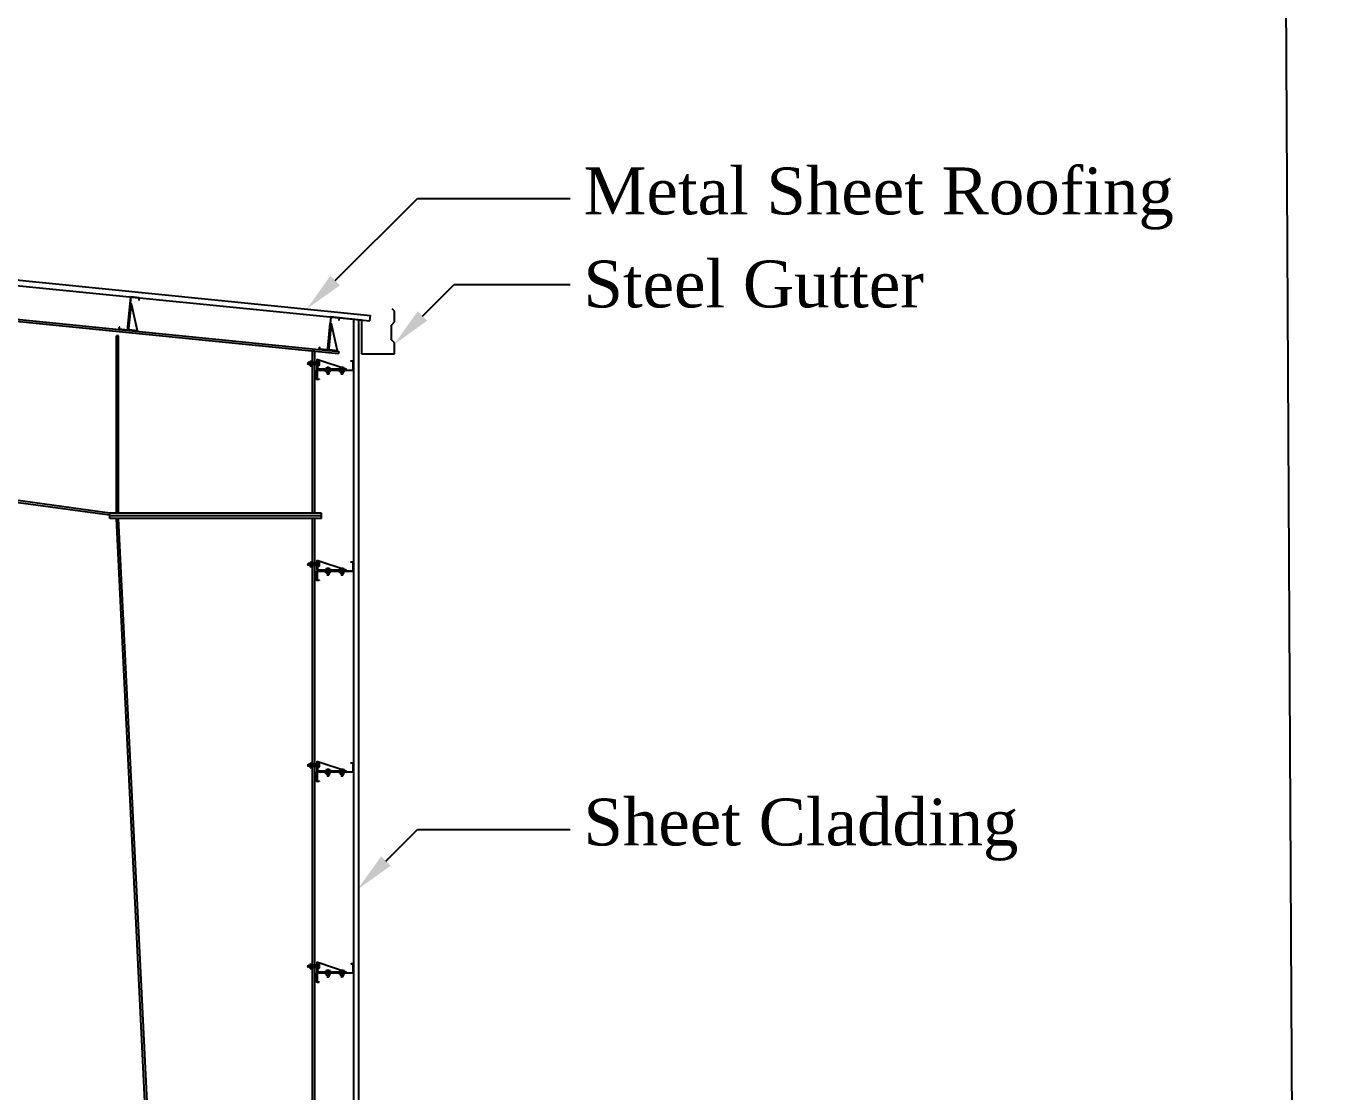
# Model space of a CAD drawing. Header units: metres. Extents: x 1422408 to 2565053, y 3723 to 80428.
# Drawn here: x 2267880.4 to 2267890.19, y 4116.26 to 4124.22 of the extents above; entities that cross this region are included whole.
import ezdxf

# ---------------------------------------------------------------- set-up
doc = ezdxf.new("R2010")
doc.units = ezdxf.units.M
doc.header["$LTSCALE"] = 3.5
doc.header["$MEASUREMENT"] = 0
doc.layers.get('0').update_dxf_attribs({"linetype": 'CONTINUOUS'})
doc.styles.add('style1jaya', font='times.ttf')

msp = doc.modelspace()

# ---------------------------------------------------------------- linework, layer by layer
at = {"ltscale": 0.5}
for p, q in [((2267864.80454, 4123.8739), (2267882.96827, 4122.05753)), ((2267864.80454, 4123.8337), (2267882.96429, 4122.01773)), ((2267882.84262, 4122.02989), (2267882.84262, 4109.43701)), ((2267882.96429, 4122.01773), (2267882.96827, 4122.05753)), ((2267882.88262, 4109.43701), (2267882.88262, 4122.02589))]:
    msp.add_line(p, q, dxfattribs=at)
for p, q in [((2267863.09254, 4123.75323), (2267882.73262, 4121.78922)), ((2267863.09254, 4123.73715), (2267882.73103, 4121.7733)), ((2267881.02406, 4120.58167), (2267863.09254, 4123.019)), ((2267881.02406, 4120.56546), (2267863.09254, 4123.00281)), ((2267881.18302, 4122.1452), (2267881.22725, 4121.94588)), ((2267882.73404, 4122.04075), (2267882.90315, 4122.02384)), ((2267883.14892, 4122.09019), (2267883.13182, 4122.10728)), ((2267883.14892, 4122.00851), (2267883.14892, 4122.09019)), ((2267882.67558, 4121.99602), (2267882.71982, 4121.7967)), ((2267882.90315, 4122.02384), (2267882.90291, 4121.77107)), ((2267883.12535, 4121.98494), (2267883.14892, 4122.00851)), ((2267883.12535, 4121.87515), (2267883.12535, 4121.98494)), ((2267881.07406, 4120.58167), (2267881.07406, 4121.90511)), ((2267881.09006, 4121.90511), (2267881.07406, 4121.90511)), ((2267881.09006, 4120.58167), (2267881.09006, 4121.90511)), ((2267883.14891, 4121.85156), (2267883.12535, 4121.87515)), ((2267883.14891, 4121.77106), (2267883.14891, 4121.85156)), ((2267882.53662, 4120.58167), (2267882.53662, 4121.79274)), ((2267882.55262, 4121.79114), (2267882.53662, 4121.79114)), ((2267882.55262, 4120.58167), (2267882.55262, 4121.79114)), ((2267882.73262, 4121.78922), (2267882.73103, 4121.7733)), ((2267882.90291, 4121.77107), (2267883.14891, 4121.77106)), ((2267882.59438, 4121.69848), (2267882.49746, 4121.69836)), ((2267882.78751, 4121.65563), (2267882.57548, 4121.72575)), ((2267882.65131, 4121.67505), (2267882.65156, 4121.61348)), ((2267882.73975, 4121.66501), (2267882.73979, 4121.65544)), ((2267882.73987, 4121.63689), (2267882.73983, 4121.64646)), ((2267882.74385, 4121.6664), (2267882.76846, 4121.6665)), ((2267882.74398, 4121.63554), (2267882.76859, 4121.63564)), ((2267882.74796, 4121.66504), (2267882.74808, 4121.63476)), ((2267882.74808, 4121.63476), (2267882.75023, 4121.63556)), ((2267882.74809, 4121.63184), (2267882.75811, 4121.6356)), ((2267882.74945, 4121.63381), (2267882.75417, 4121.63558)), ((2267882.74947, 4121.6309), (2267882.76205, 4121.63561)), ((2267882.75612, 4121.67548), (2267882.75637, 4121.61391)), ((2267882.76386, 4121.63562), (2267882.76312, 4121.63455)), ((2267882.76436, 4121.66511), (2267882.76448, 4121.63699)), ((2267882.77257, 4121.66515), (2267882.77261, 4121.65558)), ((2267882.77268, 4121.63702), (2267882.77264, 4121.6466)), ((2267882.74808, 4121.63476), (2267882.74945, 4121.63381)), ((2267882.74945, 4121.63381), (2267882.74809, 4121.63184)), ((2267882.74809, 4121.63184), (2267882.74947, 4121.6309)), ((2267882.74811, 4121.62893), (2267882.76312, 4121.63455)), ((2267882.74947, 4121.6309), (2267882.74811, 4121.62893)), ((2267882.74811, 4121.62893), (2267882.74948, 4121.62798)), ((2267882.74812, 4121.62601), (2267882.76314, 4121.63164)), ((2267882.74948, 4121.62798), (2267882.74812, 4121.62601)), ((2267882.74812, 4121.62601), (2267882.74949, 4121.62507)), ((2267882.74813, 4121.6231), (2267882.76315, 4121.62872)), ((2267882.74949, 4121.62507), (2267882.74813, 4121.6231)), ((2267882.74813, 4121.6231), (2267882.7495, 4121.62215)), ((2267882.74948, 4121.62798), (2267882.76449, 4121.63361)), ((2267882.74949, 4121.62507), (2267882.76451, 4121.63069)), ((2267882.7495, 4121.62215), (2267882.76452, 4121.62778)), ((2267882.7495, 4121.62215), (2267882.76317, 4121.62289)), ((2267882.7495, 4121.62215), (2267882.75634, 4121.62076)), ((2267882.75406, 4121.6224), (2267882.76316, 4121.62581)), ((2267882.76317, 4121.62289), (2267882.75634, 4121.62076)), ((2267882.75862, 4121.62264), (2267882.76453, 4121.62486)), ((2267882.76312, 4121.63455), (2267882.76449, 4121.63361)), ((2267882.76449, 4121.63361), (2267882.76314, 4121.63164)), ((2267882.76314, 4121.63164), (2267882.76451, 4121.63069)), ((2267882.76451, 4121.63069), (2267882.76315, 4121.62872)), ((2267882.76315, 4121.62872), (2267882.76452, 4121.62778)), ((2267882.76452, 4121.62778), (2267882.76316, 4121.62581)), ((2267882.76316, 4121.62581), (2267882.76453, 4121.62486)), ((2267882.76453, 4121.62486), (2267882.76317, 4121.62289)), ((2267882.60262, 4120.58167), (2267881.02406, 4120.58167)), ((2267881.02406, 4120.54167), (2267881.02406, 4120.58167)), ((2267882.60262, 4120.56167), (2267881.02406, 4120.56167)), ((2267882.60262, 4120.54167), (2267882.60262, 4120.58167)), ((2267882.60262, 4120.54167), (2267881.02406, 4120.54167)), ((2267882.12055, 4099.08167), (2267881.07312, 4120.54167)), ((2267882.13662, 4099.08167), (2267881.08924, 4120.54167)), ((2267882.53662, 4099.06167), (2267882.53662, 4120.54167)), ((2267882.55262, 4099.06167), (2267882.55262, 4120.54167)), ((2267882.59438, 4120.19848), (2267882.49746, 4120.19836)), ((2267882.78751, 4120.15563), (2267882.57548, 4120.22575)), ((2267882.65131, 4120.17505), (2267882.65156, 4120.11348)), ((2267882.75612, 4120.17548), (2267882.75637, 4120.11391)), ((2267882.73975, 4120.16501), (2267882.73979, 4120.15544)), ((2267882.73987, 4120.13689), (2267882.73983, 4120.14646)), ((2267882.74385, 4120.1664), (2267882.76846, 4120.1665)), ((2267882.74398, 4120.13554), (2267882.76859, 4120.13564)), ((2267882.74796, 4120.16504), (2267882.74808, 4120.13476)), ((2267882.74808, 4120.13476), (2267882.75023, 4120.13556)), ((2267882.74808, 4120.13476), (2267882.74945, 4120.13381)), ((2267882.74809, 4120.13184), (2267882.75811, 4120.1356)), ((2267882.74945, 4120.13381), (2267882.74809, 4120.13184)), ((2267882.74809, 4120.13184), (2267882.74947, 4120.1309)), ((2267882.74811, 4120.12893), (2267882.76312, 4120.13455)), ((2267882.74947, 4120.1309), (2267882.74811, 4120.12893)), ((2267882.74811, 4120.12893), (2267882.74948, 4120.12798)), ((2267882.74812, 4120.12601), (2267882.76314, 4120.13164)), ((2267882.74948, 4120.12798), (2267882.74812, 4120.12601)), ((2267882.74812, 4120.12601), (2267882.74949, 4120.12507)), ((2267882.74813, 4120.1231), (2267882.76315, 4120.12872)), ((2267882.74949, 4120.12507), (2267882.74813, 4120.1231)), ((2267882.74813, 4120.1231), (2267882.7495, 4120.12215)), ((2267882.74945, 4120.13381), (2267882.75417, 4120.13558)), ((2267882.74947, 4120.1309), (2267882.76205, 4120.13561)), ((2267882.74948, 4120.12798), (2267882.76449, 4120.13361)), ((2267882.74949, 4120.12507), (2267882.76451, 4120.13069)), ((2267882.7495, 4120.12215), (2267882.76452, 4120.12778)), ((2267882.7495, 4120.12215), (2267882.76317, 4120.12289)), ((2267882.7495, 4120.12215), (2267882.75634, 4120.12076)), ((2267882.75406, 4120.1224), (2267882.76316, 4120.12581)), ((2267882.76317, 4120.12289), (2267882.75634, 4120.12076)), ((2267882.75862, 4120.12264), (2267882.76453, 4120.12486)), ((2267882.76386, 4120.13562), (2267882.76312, 4120.13455)), ((2267882.76312, 4120.13455), (2267882.76449, 4120.13361)), ((2267882.76449, 4120.13361), (2267882.76314, 4120.13164)), ((2267882.76314, 4120.13164), (2267882.76451, 4120.13069)), ((2267882.76451, 4120.13069), (2267882.76315, 4120.12872)), ((2267882.76315, 4120.12872), (2267882.76452, 4120.12778)), ((2267882.76452, 4120.12778), (2267882.76316, 4120.12581)), ((2267882.76316, 4120.12581), (2267882.76453, 4120.12486)), ((2267882.76453, 4120.12486), (2267882.76317, 4120.12289)), ((2267882.76436, 4120.16511), (2267882.76448, 4120.13699)), ((2267882.77257, 4120.16515), (2267882.77261, 4120.15558)), ((2267882.77268, 4120.13702), (2267882.77264, 4120.1466)), ((2267882.78751, 4118.65563), (2267882.57548, 4118.72575)), ((2267882.59438, 4118.69848), (2267882.49746, 4118.69836)), ((2267882.65131, 4118.67505), (2267882.65156, 4118.61348)), ((2267882.73975, 4118.66501), (2267882.73979, 4118.65544)), ((2267882.73987, 4118.63689), (2267882.73983, 4118.64646)), ((2267882.74385, 4118.6664), (2267882.76846, 4118.6665)), ((2267882.74398, 4118.63554), (2267882.76859, 4118.63564)), ((2267882.74796, 4118.66504), (2267882.74808, 4118.63476)), ((2267882.74808, 4118.63476), (2267882.75023, 4118.63556)), ((2267882.74808, 4118.63476), (2267882.74945, 4118.63381)), ((2267882.74809, 4118.63184), (2267882.75811, 4118.6356)), ((2267882.74945, 4118.63381), (2267882.74809, 4118.63184)), ((2267882.74809, 4118.63184), (2267882.74947, 4118.6309)), ((2267882.74811, 4118.62893), (2267882.76312, 4118.63455)), ((2267882.74947, 4118.6309), (2267882.74811, 4118.62893)), ((2267882.74811, 4118.62893), (2267882.74948, 4118.62798)), ((2267882.74812, 4118.62601), (2267882.76314, 4118.63164)), ((2267882.74948, 4118.62798), (2267882.74812, 4118.62601)), ((2267882.74812, 4118.62601), (2267882.74949, 4118.62507)), ((2267882.74813, 4118.6231), (2267882.76315, 4118.62872)), ((2267882.74949, 4118.62507), (2267882.74813, 4118.6231)), ((2267882.74813, 4118.6231), (2267882.7495, 4118.62215)), ((2267882.74945, 4118.63381), (2267882.75417, 4118.63558)), ((2267882.74947, 4118.6309), (2267882.76205, 4118.63561)), ((2267882.74948, 4118.62798), (2267882.76449, 4118.63361)), ((2267882.74949, 4118.62507), (2267882.76451, 4118.63069)), ((2267882.7495, 4118.62215), (2267882.76452, 4118.62778)), ((2267882.7495, 4118.62215), (2267882.76317, 4118.62289)), ((2267882.7495, 4118.62215), (2267882.75634, 4118.62076)), ((2267882.75406, 4118.6224), (2267882.76316, 4118.62581)), ((2267882.75612, 4118.67548), (2267882.75637, 4118.61391)), ((2267882.76317, 4118.62289), (2267882.75634, 4118.62076)), ((2267882.75862, 4118.62264), (2267882.76453, 4118.62486)), ((2267882.76386, 4118.63562), (2267882.76312, 4118.63455)), ((2267882.76312, 4118.63455), (2267882.76449, 4118.63361)), ((2267882.76449, 4118.63361), (2267882.76314, 4118.63164)), ((2267882.76314, 4118.63164), (2267882.76451, 4118.63069)), ((2267882.76451, 4118.63069), (2267882.76315, 4118.62872)), ((2267882.76315, 4118.62872), (2267882.76452, 4118.62778)), ((2267882.76452, 4118.62778), (2267882.76316, 4118.62581)), ((2267882.76316, 4118.62581), (2267882.76453, 4118.62486)), ((2267882.76453, 4118.62486), (2267882.76317, 4118.62289)), ((2267882.76436, 4118.66511), (2267882.76448, 4118.63699)), ((2267882.77257, 4118.66515), (2267882.77261, 4118.65558)), ((2267882.77268, 4118.63702), (2267882.77264, 4118.6466)), ((2267882.59438, 4117.19848), (2267882.49746, 4117.19836)), ((2267882.78751, 4117.15563), (2267882.57548, 4117.22575)), ((2267882.65131, 4117.17505), (2267882.65156, 4117.11348)), ((2267882.73975, 4117.16501), (2267882.73979, 4117.15544)), ((2267882.73987, 4117.13689), (2267882.73983, 4117.14646)), ((2267882.74385, 4117.1664), (2267882.76846, 4117.1665)), ((2267882.74398, 4117.13554), (2267882.76859, 4117.13564)), ((2267882.74796, 4117.16504), (2267882.74808, 4117.13476)), ((2267882.74808, 4117.13476), (2267882.75023, 4117.13556)), ((2267882.74808, 4117.13476), (2267882.74945, 4117.13381)), ((2267882.74809, 4117.13184), (2267882.75811, 4117.1356)), ((2267882.74945, 4117.13381), (2267882.74809, 4117.13184)), ((2267882.74811, 4117.12893), (2267882.76312, 4117.13455)), ((2267882.74945, 4117.13381), (2267882.75417, 4117.13558)), ((2267882.74947, 4117.1309), (2267882.76205, 4117.13561)), ((2267882.74948, 4117.12798), (2267882.76449, 4117.13361)), ((2267882.75612, 4117.17548), (2267882.75637, 4117.11391)), ((2267882.76386, 4117.13562), (2267882.76312, 4117.13455)), ((2267882.76312, 4117.13455), (2267882.76449, 4117.13361)), ((2267882.76449, 4117.13361), (2267882.76314, 4117.13164)), ((2267882.76436, 4117.16511), (2267882.76448, 4117.13699)), ((2267882.77257, 4117.16515), (2267882.77261, 4117.15558)), ((2267882.77268, 4117.13702), (2267882.77264, 4117.1466)), ((2267882.74809, 4117.13184), (2267882.74947, 4117.1309)), ((2267882.74947, 4117.1309), (2267882.74811, 4117.12893)), ((2267882.74811, 4117.12893), (2267882.74948, 4117.12798)), ((2267882.74812, 4117.12601), (2267882.76314, 4117.13164)), ((2267882.74948, 4117.12798), (2267882.74812, 4117.12601)), ((2267882.74812, 4117.12601), (2267882.74949, 4117.12507)), ((2267882.74813, 4117.1231), (2267882.76315, 4117.12872)), ((2267882.74949, 4117.12507), (2267882.74813, 4117.1231)), ((2267882.74813, 4117.1231), (2267882.7495, 4117.12215)), ((2267882.74949, 4117.12507), (2267882.76451, 4117.13069)), ((2267882.7495, 4117.12215), (2267882.76452, 4117.12778)), ((2267882.7495, 4117.12215), (2267882.76317, 4117.12289)), ((2267882.7495, 4117.12215), (2267882.75634, 4117.12076)), ((2267882.75406, 4117.1224), (2267882.76316, 4117.12581)), ((2267882.76317, 4117.12289), (2267882.75634, 4117.12076)), ((2267882.75862, 4117.12264), (2267882.76453, 4117.12486)), ((2267882.76314, 4117.13164), (2267882.76451, 4117.13069)), ((2267882.76451, 4117.13069), (2267882.76315, 4117.12872)), ((2267882.76315, 4117.12872), (2267882.76452, 4117.12778)), ((2267882.76452, 4117.12778), (2267882.76316, 4117.12581)), ((2267882.76316, 4117.12581), (2267882.76453, 4117.12486)), ((2267882.76453, 4117.12486), (2267882.76317, 4117.12289))]:
    msp.add_line(p, q)
at = {"linetype": 'ByBlock', "lineweight": -2}
for p, q in [((2267883.31989, 4122.93118), (2267884.45823, 4122.93118)), ((2267883.5925, 4122.28838), (2267884.45823, 4122.28838)), ((2267883.31989, 4118.21994), (2267884.45823, 4118.21994))]:
    msp.add_line(p, q, dxfattribs=at)
at = {"linetype": 'Continuous'}
for p, q in [((2267882.50389, 4121.70543), (2267882.50251, 4121.69859)), ((2267882.50464, 4121.69176), (2267882.50251, 4121.69859)), ((2267882.50484, 4121.7068), (2267882.50389, 4121.70543)), ((2267882.50389, 4121.70543), (2267882.50952, 4121.69041)), ((2267882.50389, 4121.70543), (2267882.50464, 4121.69176)), ((2267882.50414, 4121.70087), (2267882.50755, 4121.69177)), ((2267882.50439, 4121.69632), (2267882.50661, 4121.6904)), ((2267882.50661, 4121.6904), (2267882.50464, 4121.69176)), ((2267882.50484, 4121.7068), (2267882.51047, 4121.69178)), ((2267882.50681, 4121.70544), (2267882.50484, 4121.7068)), ((2267882.50755, 4121.69177), (2267882.50661, 4121.6904)), ((2267882.50776, 4121.70681), (2267882.50681, 4121.70544)), ((2267882.50681, 4121.70544), (2267882.51244, 4121.69043)), ((2267882.50952, 4121.69041), (2267882.50755, 4121.69177)), ((2267882.50776, 4121.70681), (2267882.51338, 4121.6918)), ((2267882.50973, 4121.70545), (2267882.50776, 4121.70681)), ((2267882.51047, 4121.69178), (2267882.50952, 4121.69041)), ((2267882.51067, 4121.70682), (2267882.50973, 4121.70545)), ((2267882.50973, 4121.70545), (2267882.51535, 4121.69044)), ((2267882.51244, 4121.69043), (2267882.51047, 4121.69178)), ((2267882.51067, 4121.70682), (2267882.5163, 4121.69181)), ((2267882.51264, 4121.70547), (2267882.51067, 4121.70682)), ((2267882.51338, 4121.6918), (2267882.51244, 4121.69043)), ((2267882.51359, 4121.70684), (2267882.51264, 4121.70547)), ((2267882.51264, 4121.70547), (2267882.51736, 4121.69288)), ((2267882.51535, 4121.69044), (2267882.51338, 4121.6918)), ((2267882.51359, 4121.70684), (2267882.51734, 4121.69682)), ((2267882.51556, 4121.70548), (2267882.51359, 4121.70684)), ((2267882.5163, 4121.69181), (2267882.51535, 4121.69044)), ((2267882.5165, 4121.70685), (2267882.51556, 4121.70548)), ((2267882.51556, 4121.70548), (2267882.51733, 4121.70076)), ((2267882.51736, 4121.69107), (2267882.5163, 4121.69181)), ((2267882.5165, 4121.70685), (2267882.51731, 4121.7047)), ((2267882.5173, 4121.70685), (2267882.5165, 4121.70685)), ((2267882.51728, 4121.71095), (2267882.51738, 4121.68634)), ((2267882.51863, 4121.71506), (2267882.53019, 4121.71511)), ((2267882.58495, 4121.70686), (2267882.51867, 4121.70686)), ((2267882.58502, 4121.69045), (2267882.51873, 4121.69045)), ((2267882.51877, 4121.68225), (2267882.53019, 4121.68229)), ((2267882.58492, 4121.71506), (2267882.57535, 4121.71502)), ((2267882.58505, 4121.68224), (2267882.57548, 4121.6822)), ((2267882.5863, 4121.71096), (2267882.5864, 4121.68635)), ((2267882.63495, 4121.66458), (2267882.63499, 4121.65501)), ((2267882.63506, 4121.63641), (2267882.63502, 4121.64598)), ((2267882.63904, 4121.66596), (2267882.66365, 4121.66606)), ((2267882.63917, 4121.63506), (2267882.66378, 4121.63517)), ((2267882.64315, 4121.66461), (2267882.64327, 4121.63645)), ((2267882.64327, 4121.63428), (2267882.64543, 4121.63509)), ((2267882.64327, 4121.63508), (2267882.64327, 4121.63428)), ((2267882.64329, 4121.63137), (2267882.65331, 4121.63512)), ((2267882.64465, 4121.63334), (2267882.64937, 4121.63511)), ((2267882.64466, 4121.63042), (2267882.65725, 4121.63514)), ((2267882.65905, 4121.63515), (2267882.65832, 4121.63408)), ((2267882.65956, 4121.66468), (2267882.65967, 4121.63652)), ((2267882.66776, 4121.66471), (2267882.6678, 4121.65514)), ((2267882.66788, 4121.63655), (2267882.66784, 4121.64612)), ((2267882.64327, 4121.63428), (2267882.64465, 4121.63334)), ((2267882.64465, 4121.63334), (2267882.64329, 4121.63137)), ((2267882.64329, 4121.63137), (2267882.64466, 4121.63042)), ((2267882.6433, 4121.62845), (2267882.65832, 4121.63408)), ((2267882.64466, 4121.63042), (2267882.6433, 4121.62845)), ((2267882.6433, 4121.62845), (2267882.64467, 4121.62751)), ((2267882.64331, 4121.62554), (2267882.65833, 4121.63116)), ((2267882.64467, 4121.62751), (2267882.64331, 4121.62554)), ((2267882.64331, 4121.62554), (2267882.64468, 4121.62459)), ((2267882.64332, 4121.62262), (2267882.65834, 4121.62825)), ((2267882.64468, 4121.62459), (2267882.64332, 4121.62262)), ((2267882.64332, 4121.62262), (2267882.64469, 4121.62167)), ((2267882.64467, 4121.62751), (2267882.65969, 4121.63313)), ((2267882.64468, 4121.62459), (2267882.6597, 4121.63022)), ((2267882.64469, 4121.62167), (2267882.65971, 4121.6273)), ((2267882.64469, 4121.62167), (2267882.65836, 4121.62242)), ((2267882.64469, 4121.62167), (2267882.65154, 4121.62029)), ((2267882.64925, 4121.62192), (2267882.65835, 4121.62533)), ((2267882.65836, 4121.62242), (2267882.65154, 4121.62029)), ((2267882.65381, 4121.62217), (2267882.65972, 4121.62439)), ((2267882.65832, 4121.63408), (2267882.65969, 4121.63313)), ((2267882.65969, 4121.63313), (2267882.65833, 4121.63116)), ((2267882.65833, 4121.63116), (2267882.6597, 4121.63022)), ((2267882.6597, 4121.63022), (2267882.65834, 4121.62825)), ((2267882.65834, 4121.62825), (2267882.65971, 4121.6273)), ((2267882.65971, 4121.6273), (2267882.65835, 4121.62533)), ((2267882.65835, 4121.62533), (2267882.65972, 4121.62439)), ((2267882.65972, 4121.62439), (2267882.65836, 4121.62242)), ((2267882.50389, 4120.20543), (2267882.50251, 4120.19859)), ((2267882.50464, 4120.19176), (2267882.50251, 4120.19859)), ((2267882.50484, 4120.2068), (2267882.50389, 4120.20543)), ((2267882.50389, 4120.20543), (2267882.50952, 4120.19041)), ((2267882.50389, 4120.20543), (2267882.50464, 4120.19176)), ((2267882.50414, 4120.20087), (2267882.50755, 4120.19177)), ((2267882.50439, 4120.19632), (2267882.50661, 4120.1904)), ((2267882.50661, 4120.1904), (2267882.50464, 4120.19176)), ((2267882.50484, 4120.2068), (2267882.51047, 4120.19178)), ((2267882.50681, 4120.20544), (2267882.50484, 4120.2068)), ((2267882.50755, 4120.19177), (2267882.50661, 4120.1904)), ((2267882.50776, 4120.20681), (2267882.50681, 4120.20544)), ((2267882.50681, 4120.20544), (2267882.51244, 4120.19043)), ((2267882.50952, 4120.19041), (2267882.50755, 4120.19177)), ((2267882.50776, 4120.20681), (2267882.51338, 4120.1918)), ((2267882.50973, 4120.20545), (2267882.50776, 4120.20681)), ((2267882.51047, 4120.19178), (2267882.50952, 4120.19041)), ((2267882.51067, 4120.20682), (2267882.50973, 4120.20545)), ((2267882.50973, 4120.20545), (2267882.51535, 4120.19044)), ((2267882.51244, 4120.19043), (2267882.51047, 4120.19178)), ((2267882.51067, 4120.20682), (2267882.5163, 4120.19181)), ((2267882.51264, 4120.20547), (2267882.51067, 4120.20682)), ((2267882.51338, 4120.1918), (2267882.51244, 4120.19043)), ((2267882.51359, 4120.20684), (2267882.51264, 4120.20547)), ((2267882.51264, 4120.20547), (2267882.51736, 4120.19288)), ((2267882.51535, 4120.19044), (2267882.51338, 4120.1918)), ((2267882.51359, 4120.20684), (2267882.51734, 4120.19682)), ((2267882.51556, 4120.20548), (2267882.51359, 4120.20684)), ((2267882.5163, 4120.19181), (2267882.51535, 4120.19044)), ((2267882.5165, 4120.20685), (2267882.51556, 4120.20548)), ((2267882.51556, 4120.20548), (2267882.51733, 4120.20076)), ((2267882.51736, 4120.19107), (2267882.5163, 4120.19181)), ((2267882.5165, 4120.20685), (2267882.51731, 4120.2047)), ((2267882.5173, 4120.20685), (2267882.5165, 4120.20685)), ((2267882.51728, 4120.21095), (2267882.51738, 4120.18634)), ((2267882.51863, 4120.21506), (2267882.53019, 4120.21511)), ((2267882.58495, 4120.20686), (2267882.51867, 4120.20686)), ((2267882.58502, 4120.19045), (2267882.51873, 4120.19045)), ((2267882.51877, 4120.18225), (2267882.53019, 4120.18229)), ((2267882.58492, 4120.21506), (2267882.57535, 4120.21502)), ((2267882.58505, 4120.18224), (2267882.57548, 4120.1822)), ((2267882.5863, 4120.21096), (2267882.5864, 4120.18635)), ((2267882.63495, 4120.16458), (2267882.63499, 4120.15501)), ((2267882.63506, 4120.13641), (2267882.63502, 4120.14598)), ((2267882.63904, 4120.16596), (2267882.66365, 4120.16606)), ((2267882.63917, 4120.13506), (2267882.66378, 4120.13517)), ((2267882.64315, 4120.16461), (2267882.64327, 4120.13645)), ((2267882.64327, 4120.13428), (2267882.64543, 4120.13509)), ((2267882.64327, 4120.13508), (2267882.64327, 4120.13428)), ((2267882.64327, 4120.13428), (2267882.64465, 4120.13334)), ((2267882.64329, 4120.13137), (2267882.65331, 4120.13512)), ((2267882.64465, 4120.13334), (2267882.64329, 4120.13137)), ((2267882.64329, 4120.13137), (2267882.64466, 4120.13042)), ((2267882.6433, 4120.12845), (2267882.65832, 4120.13408)), ((2267882.64466, 4120.13042), (2267882.6433, 4120.12845)), ((2267882.6433, 4120.12845), (2267882.64467, 4120.12751)), ((2267882.64331, 4120.12554), (2267882.65833, 4120.13116)), ((2267882.64467, 4120.12751), (2267882.64331, 4120.12554)), ((2267882.64331, 4120.12554), (2267882.64468, 4120.12459)), ((2267882.64332, 4120.12262), (2267882.65834, 4120.12825)), ((2267882.64468, 4120.12459), (2267882.64332, 4120.12262)), ((2267882.64332, 4120.12262), (2267882.64469, 4120.12167)), ((2267882.64465, 4120.13334), (2267882.64937, 4120.13511)), ((2267882.64466, 4120.13042), (2267882.65725, 4120.13514)), ((2267882.64467, 4120.12751), (2267882.65969, 4120.13313)), ((2267882.64468, 4120.12459), (2267882.6597, 4120.13022)), ((2267882.64469, 4120.12167), (2267882.65971, 4120.1273)), ((2267882.64469, 4120.12167), (2267882.65836, 4120.12242)), ((2267882.64469, 4120.12167), (2267882.65154, 4120.12029)), ((2267882.64925, 4120.12192), (2267882.65835, 4120.12533)), ((2267882.65836, 4120.12242), (2267882.65154, 4120.12029)), ((2267882.65381, 4120.12217), (2267882.65972, 4120.12439)), ((2267882.65905, 4120.13515), (2267882.65832, 4120.13408)), ((2267882.65832, 4120.13408), (2267882.65969, 4120.13313)), ((2267882.65969, 4120.13313), (2267882.65833, 4120.13116)), ((2267882.65833, 4120.13116), (2267882.6597, 4120.13022)), ((2267882.6597, 4120.13022), (2267882.65834, 4120.12825)), ((2267882.65834, 4120.12825), (2267882.65971, 4120.1273)), ((2267882.65971, 4120.1273), (2267882.65835, 4120.12533)), ((2267882.65835, 4120.12533), (2267882.65972, 4120.12439)), ((2267882.65972, 4120.12439), (2267882.65836, 4120.12242)), ((2267882.65956, 4120.16468), (2267882.65967, 4120.13652)), ((2267882.66776, 4120.16471), (2267882.6678, 4120.15514)), ((2267882.66788, 4120.13655), (2267882.66784, 4120.14612)), ((2267882.50389, 4118.70543), (2267882.50251, 4118.69859)), ((2267882.50484, 4118.7068), (2267882.50389, 4118.70543)), ((2267882.50389, 4118.70543), (2267882.50952, 4118.69041)), ((2267882.50389, 4118.70543), (2267882.50464, 4118.69176)), ((2267882.50414, 4118.70087), (2267882.50755, 4118.69177)), ((2267882.50484, 4118.7068), (2267882.51047, 4118.69178)), ((2267882.50681, 4118.70544), (2267882.50484, 4118.7068)), ((2267882.50776, 4118.70681), (2267882.50681, 4118.70544)), ((2267882.50681, 4118.70544), (2267882.51244, 4118.69043)), ((2267882.50776, 4118.70681), (2267882.51338, 4118.6918)), ((2267882.50973, 4118.70545), (2267882.50776, 4118.70681)), ((2267882.51067, 4118.70682), (2267882.50973, 4118.70545)), ((2267882.50973, 4118.70545), (2267882.51535, 4118.69044)), ((2267882.51067, 4118.70682), (2267882.5163, 4118.69181)), ((2267882.51264, 4118.70547), (2267882.51067, 4118.70682)), ((2267882.51359, 4118.70684), (2267882.51264, 4118.70547)), ((2267882.51264, 4118.70547), (2267882.51736, 4118.69288)), ((2267882.51359, 4118.70684), (2267882.51734, 4118.69682)), ((2267882.51556, 4118.70548), (2267882.51359, 4118.70684)), ((2267882.5165, 4118.70685), (2267882.51556, 4118.70548)), ((2267882.51556, 4118.70548), (2267882.51733, 4118.70076)), ((2267882.5165, 4118.70685), (2267882.51731, 4118.7047)), ((2267882.5173, 4118.70685), (2267882.5165, 4118.70685)), ((2267882.51728, 4118.71095), (2267882.51738, 4118.68634)), ((2267882.51863, 4118.71506), (2267882.53019, 4118.71511)), ((2267882.58495, 4118.70686), (2267882.51867, 4118.70686)), ((2267882.58492, 4118.71506), (2267882.57535, 4118.71502)), ((2267882.5863, 4118.71096), (2267882.5864, 4118.68635)), ((2267882.50464, 4118.69176), (2267882.50251, 4118.69859)), ((2267882.50439, 4118.69632), (2267882.50661, 4118.6904)), ((2267882.50661, 4118.6904), (2267882.50464, 4118.69176)), ((2267882.50755, 4118.69177), (2267882.50661, 4118.6904)), ((2267882.50952, 4118.69041), (2267882.50755, 4118.69177)), ((2267882.51047, 4118.69178), (2267882.50952, 4118.69041)), ((2267882.51244, 4118.69043), (2267882.51047, 4118.69178)), ((2267882.51338, 4118.6918), (2267882.51244, 4118.69043)), ((2267882.51535, 4118.69044), (2267882.51338, 4118.6918)), ((2267882.5163, 4118.69181), (2267882.51535, 4118.69044)), ((2267882.51736, 4118.69107), (2267882.5163, 4118.69181)), ((2267882.58502, 4118.69045), (2267882.51873, 4118.69045)), ((2267882.51877, 4118.68225), (2267882.53019, 4118.68229)), ((2267882.58505, 4118.68224), (2267882.57548, 4118.6822)), ((2267882.63495, 4118.66458), (2267882.63499, 4118.65501)), ((2267882.63506, 4118.63641), (2267882.63502, 4118.64598)), ((2267882.63904, 4118.66596), (2267882.66365, 4118.66606)), ((2267882.63917, 4118.63506), (2267882.66378, 4118.63517)), ((2267882.64315, 4118.66461), (2267882.64327, 4118.63645)), ((2267882.64327, 4118.63428), (2267882.64543, 4118.63509)), ((2267882.64327, 4118.63508), (2267882.64327, 4118.63428)), ((2267882.64327, 4118.63428), (2267882.64465, 4118.63334)), ((2267882.64329, 4118.63137), (2267882.65331, 4118.63512)), ((2267882.64465, 4118.63334), (2267882.64329, 4118.63137)), ((2267882.64329, 4118.63137), (2267882.64466, 4118.63042)), ((2267882.6433, 4118.62845), (2267882.65832, 4118.63408)), ((2267882.64466, 4118.63042), (2267882.6433, 4118.62845)), ((2267882.6433, 4118.62845), (2267882.64467, 4118.62751)), ((2267882.64331, 4118.62554), (2267882.65833, 4118.63116)), ((2267882.64467, 4118.62751), (2267882.64331, 4118.62554)), ((2267882.64331, 4118.62554), (2267882.64468, 4118.62459)), ((2267882.64332, 4118.62262), (2267882.65834, 4118.62825)), ((2267882.64468, 4118.62459), (2267882.64332, 4118.62262)), ((2267882.64332, 4118.62262), (2267882.64469, 4118.62167)), ((2267882.64465, 4118.63334), (2267882.64937, 4118.63511)), ((2267882.64466, 4118.63042), (2267882.65725, 4118.63514)), ((2267882.64467, 4118.62751), (2267882.65969, 4118.63313)), ((2267882.64468, 4118.62459), (2267882.6597, 4118.63022)), ((2267882.64469, 4118.62167), (2267882.65971, 4118.6273)), ((2267882.64469, 4118.62167), (2267882.65836, 4118.62242)), ((2267882.64469, 4118.62167), (2267882.65154, 4118.62029)), ((2267882.64925, 4118.62192), (2267882.65835, 4118.62533)), ((2267882.65836, 4118.62242), (2267882.65154, 4118.62029)), ((2267882.65381, 4118.62217), (2267882.65972, 4118.62439)), ((2267882.65905, 4118.63515), (2267882.65832, 4118.63408)), ((2267882.65832, 4118.63408), (2267882.65969, 4118.63313)), ((2267882.65969, 4118.63313), (2267882.65833, 4118.63116)), ((2267882.65833, 4118.63116), (2267882.6597, 4118.63022)), ((2267882.6597, 4118.63022), (2267882.65834, 4118.62825)), ((2267882.65834, 4118.62825), (2267882.65971, 4118.6273)), ((2267882.65971, 4118.6273), (2267882.65835, 4118.62533)), ((2267882.65835, 4118.62533), (2267882.65972, 4118.62439)), ((2267882.65972, 4118.62439), (2267882.65836, 4118.62242)), ((2267882.65956, 4118.66468), (2267882.65967, 4118.63652)), ((2267882.66776, 4118.66471), (2267882.6678, 4118.65514)), ((2267882.66788, 4118.63655), (2267882.66784, 4118.64612)), ((2267882.50389, 4117.20543), (2267882.50251, 4117.19859)), ((2267882.50464, 4117.19176), (2267882.50251, 4117.19859)), ((2267882.50484, 4117.2068), (2267882.50389, 4117.20543)), ((2267882.50389, 4117.20543), (2267882.50952, 4117.19041)), ((2267882.50389, 4117.20543), (2267882.50464, 4117.19176)), ((2267882.50414, 4117.20087), (2267882.50755, 4117.19177)), ((2267882.50439, 4117.19632), (2267882.50661, 4117.1904)), ((2267882.50661, 4117.1904), (2267882.50464, 4117.19176)), ((2267882.50484, 4117.2068), (2267882.51047, 4117.19178)), ((2267882.50681, 4117.20544), (2267882.50484, 4117.2068)), ((2267882.50755, 4117.19177), (2267882.50661, 4117.1904)), ((2267882.50776, 4117.20681), (2267882.50681, 4117.20544)), ((2267882.50681, 4117.20544), (2267882.51244, 4117.19043)), ((2267882.50952, 4117.19041), (2267882.50755, 4117.19177)), ((2267882.50776, 4117.20681), (2267882.51338, 4117.1918)), ((2267882.50973, 4117.20545), (2267882.50776, 4117.20681)), ((2267882.51047, 4117.19178), (2267882.50952, 4117.19041)), ((2267882.51067, 4117.20682), (2267882.50973, 4117.20545)), ((2267882.50973, 4117.20545), (2267882.51535, 4117.19044)), ((2267882.51244, 4117.19043), (2267882.51047, 4117.19178)), ((2267882.51067, 4117.20682), (2267882.5163, 4117.19181)), ((2267882.51264, 4117.20547), (2267882.51067, 4117.20682)), ((2267882.51338, 4117.1918), (2267882.51244, 4117.19043)), ((2267882.51359, 4117.20684), (2267882.51264, 4117.20547)), ((2267882.51264, 4117.20547), (2267882.51736, 4117.19288)), ((2267882.51535, 4117.19044), (2267882.51338, 4117.1918)), ((2267882.51359, 4117.20684), (2267882.51734, 4117.19682)), ((2267882.51556, 4117.20548), (2267882.51359, 4117.20684)), ((2267882.5163, 4117.19181), (2267882.51535, 4117.19044)), ((2267882.5165, 4117.20685), (2267882.51556, 4117.20548)), ((2267882.51556, 4117.20548), (2267882.51733, 4117.20076)), ((2267882.51736, 4117.19107), (2267882.5163, 4117.19181)), ((2267882.5165, 4117.20685), (2267882.51731, 4117.2047)), ((2267882.5173, 4117.20685), (2267882.5165, 4117.20685)), ((2267882.51728, 4117.21095), (2267882.51738, 4117.18634)), ((2267882.51863, 4117.21506), (2267882.53019, 4117.21511)), ((2267882.58495, 4117.20686), (2267882.51867, 4117.20686)), ((2267882.58502, 4117.19045), (2267882.51873, 4117.19045)), ((2267882.51877, 4117.18225), (2267882.53019, 4117.18229)), ((2267882.58492, 4117.21506), (2267882.57535, 4117.21502)), ((2267882.58505, 4117.18224), (2267882.57548, 4117.1822)), ((2267882.5863, 4117.21096), (2267882.5864, 4117.18635)), ((2267882.63495, 4117.16458), (2267882.63499, 4117.15501)), ((2267882.63506, 4117.13641), (2267882.63502, 4117.14598)), ((2267882.63904, 4117.16596), (2267882.66365, 4117.16606)), ((2267882.63917, 4117.13506), (2267882.66378, 4117.13517)), ((2267882.64315, 4117.16461), (2267882.64327, 4117.13645)), ((2267882.64327, 4117.13428), (2267882.64543, 4117.13509)), ((2267882.64327, 4117.13508), (2267882.64327, 4117.13428)), ((2267882.64327, 4117.13428), (2267882.64465, 4117.13334)), ((2267882.64329, 4117.13137), (2267882.65331, 4117.13512)), ((2267882.6433, 4117.12845), (2267882.65832, 4117.13408)), ((2267882.64465, 4117.13334), (2267882.64937, 4117.13511)), ((2267882.64466, 4117.13042), (2267882.65725, 4117.13514)), ((2267882.65905, 4117.13515), (2267882.65832, 4117.13408)), ((2267882.65832, 4117.13408), (2267882.65969, 4117.13313)), ((2267882.65956, 4117.16468), (2267882.65967, 4117.13652)), ((2267882.66776, 4117.16471), (2267882.6678, 4117.15514)), ((2267882.66788, 4117.13655), (2267882.66784, 4117.14612)), ((2267882.64465, 4117.13334), (2267882.64329, 4117.13137)), ((2267882.64329, 4117.13137), (2267882.64466, 4117.13042)), ((2267882.64466, 4117.13042), (2267882.6433, 4117.12845)), ((2267882.6433, 4117.12845), (2267882.64467, 4117.12751)), ((2267882.64331, 4117.12554), (2267882.65833, 4117.13116)), ((2267882.64467, 4117.12751), (2267882.64331, 4117.12554)), ((2267882.64331, 4117.12554), (2267882.64468, 4117.12459)), ((2267882.64332, 4117.12262), (2267882.65834, 4117.12825)), ((2267882.64468, 4117.12459), (2267882.64332, 4117.12262)), ((2267882.64332, 4117.12262), (2267882.64469, 4117.12167)), ((2267882.64467, 4117.12751), (2267882.65969, 4117.13313)), ((2267882.64468, 4117.12459), (2267882.6597, 4117.13022)), ((2267882.64469, 4117.12167), (2267882.65971, 4117.1273)), ((2267882.64469, 4117.12167), (2267882.65836, 4117.12242)), ((2267882.64469, 4117.12167), (2267882.65154, 4117.12029)), ((2267882.64925, 4117.12192), (2267882.65835, 4117.12533)), ((2267882.65836, 4117.12242), (2267882.65154, 4117.12029)), ((2267882.65381, 4117.12217), (2267882.65972, 4117.12439)), ((2267882.65969, 4117.13313), (2267882.65833, 4117.13116)), ((2267882.65833, 4117.13116), (2267882.6597, 4117.13022)), ((2267882.6597, 4117.13022), (2267882.65834, 4117.12825)), ((2267882.65834, 4117.12825), (2267882.65971, 4117.1273)), ((2267882.65971, 4117.1273), (2267882.65835, 4117.12533)), ((2267882.65835, 4117.12533), (2267882.65972, 4117.12439)), ((2267882.65972, 4117.12439), (2267882.65836, 4117.12242))]:
    msp.add_line(p, q, dxfattribs=at)
at = {"color": 1, "ltscale": 0.05}
msp.add_lwpolyline([(2267776.00774, 4139.37097), (2267889.72091, 4139.37097), (2267890.18577, 4050.73093), (2267776.4726, 4050.73093)], close=True, dxfattribs=at)
at = {"linetype": 'ByBlock', "lineweight": -2, "elevation": 0}
for points in [[(2267882.70492, 4122.31707), (2267883.31989, 4122.93118)], [(2267883.35655, 4122.05242), (2267883.5925, 4122.28838)], [(2267883.08394, 4117.98399), (2267883.31989, 4118.21994)]]:
    msp.add_lwpolyline(points, dxfattribs=at)
at = {"linetype": 'Continuous'}
for points in [[(2267881.09494, 4121.96915), (2267881.09326, 4121.95324), (2267881.15696, 4121.94679), (2267881.18204, 4122.19429), (2267881.24258, 4122.18831), (2267881.24107, 4122.17396), (2267881.24269, 4122.17379), (2267881.24435, 4122.18962), (2267881.18065, 4122.19608), (2267881.15557, 4121.94857), (2267881.09505, 4121.95463), (2267881.09656, 4121.96898)], [(2267882.58751, 4121.81997), (2267882.58583, 4121.80406), (2267882.64952, 4121.79761), (2267882.67461, 4122.04511), (2267882.73515, 4122.03913), (2267882.73363, 4122.02478), (2267882.73525, 4122.02461), (2267882.73691, 4122.04044), (2267882.67322, 4122.0469), (2267882.64814, 4121.79939), (2267882.58761, 4121.80545), (2267882.58913, 4121.8198)], [(2267882.58623, 4121.57913), (2267882.56873, 4121.57913), (2267882.56873, 4121.64915), (2267882.84083, 4121.64916), (2267882.84083, 4121.71563), (2267882.82521, 4121.71563), (2267882.82521, 4121.71748), (2267882.84261, 4121.71748), (2267882.84262, 4121.64745), (2267882.57052, 4121.64744), (2267882.57043, 4121.58092), (2267882.58623, 4121.58092)], [(2267882.58623, 4120.07913), (2267882.56873, 4120.07913), (2267882.56873, 4120.14915), (2267882.84083, 4120.14916), (2267882.84083, 4120.21563), (2267882.82521, 4120.21563), (2267882.82521, 4120.21748), (2267882.84261, 4120.21748), (2267882.84262, 4120.14745), (2267882.57052, 4120.14744), (2267882.57043, 4120.08092), (2267882.58623, 4120.08092)], [(2267882.58623, 4118.57913), (2267882.56873, 4118.57913), (2267882.56873, 4118.64915), (2267882.84083, 4118.64916), (2267882.84083, 4118.71563), (2267882.82521, 4118.71563), (2267882.82521, 4118.71748), (2267882.84261, 4118.71748), (2267882.84262, 4118.64745), (2267882.57052, 4118.64744), (2267882.57043, 4118.58092), (2267882.58623, 4118.58092)], [(2267882.58623, 4117.07913), (2267882.56873, 4117.07913), (2267882.56873, 4117.14915), (2267882.84083, 4117.14916), (2267882.84083, 4117.21563), (2267882.82521, 4117.21563), (2267882.82521, 4117.21748), (2267882.84261, 4117.21748), (2267882.84262, 4117.14745), (2267882.57052, 4117.14744), (2267882.57043, 4117.08092), (2267882.58623, 4117.08092)]]:
    msp.add_lwpolyline(points, close=True, dxfattribs=at)
for points in [[(2267881.16917, 4121.94555, -0.4142136), (2267881.1583, 4121.95949), (2267881.1768, 4122.14586), (2267881.18302, 4122.1452), (2267881.1645, 4121.95873, 0.4142136), (2267881.16994, 4121.95176), (2267881.22725, 4121.94588), (2267881.22661, 4121.93973)], [(2267882.66174, 4121.79637, -0.4142136), (2267882.65086, 4121.81031), (2267882.66937, 4121.99668), (2267882.67558, 4121.99602), (2267882.65707, 4121.80955, 0.4142136), (2267882.6625, 4121.80258), (2267882.71982, 4121.7967), (2267882.71917, 4121.79055)], [(2267882.56873, 4121.66258, 0.4142136), (2267882.5827, 4121.64921), (2267882.78754, 4121.6488), (2267882.78751, 4121.65563), (2267882.58255, 4121.65605, -0.4142136), (2267882.57556, 4121.66273), (2267882.57548, 4121.72575), (2267882.56872, 4121.72573)], [(2267882.56873, 4120.16258, 0.4142136), (2267882.5827, 4120.14921), (2267882.78754, 4120.1488), (2267882.78751, 4120.15563), (2267882.58255, 4120.15605, -0.4142136), (2267882.57556, 4120.16273), (2267882.57548, 4120.22575), (2267882.56872, 4120.22573)], [(2267882.56873, 4118.66258, 0.4142136), (2267882.5827, 4118.64921), (2267882.78754, 4118.6488), (2267882.78751, 4118.65563), (2267882.58255, 4118.65605, -0.4142136), (2267882.57556, 4118.66273), (2267882.57548, 4118.72575), (2267882.56872, 4118.72573)], [(2267882.56873, 4117.16258, 0.4142136), (2267882.5827, 4117.14921), (2267882.78754, 4117.1488), (2267882.78751, 4117.15563), (2267882.58255, 4117.15605, -0.4142136), (2267882.57556, 4117.16273), (2267882.57548, 4117.22575), (2267882.56872, 4117.22573)]]:
    msp.add_lwpolyline(points, format="xyb", close=True)
for centre, radius, start, end in [((2267882.52412, 4121.71098), 0.00684, 143.366397, 217.106193), ((2267882.54263, 4121.69875), 0.02529, 161.311651, 199.16094), ((2267882.52422, 4121.68637), 0.00684, 143.366397, 217.106193), ((2267882.57947, 4121.71093), 0.00684, 323.366397, 37.106193), ((2267882.56106, 4121.69855), 0.02529, 341.311651, 19.16094), ((2267882.57957, 4121.68632), 0.00684, 323.366397, 37.106193), ((2267882.63907, 4121.65913), 0.00684, 53.366397, 127.106193), ((2267882.63914, 4121.6419), 0.00684, 233.366397, 307.106193), ((2267882.65145, 4121.64072), 0.02529, 71.311651, 109.160939), ((2267882.65137, 4121.66041), 0.02529, 251.311651, 289.160939), ((2267882.66368, 4121.65923), 0.00684, 53.366397, 127.106193), ((2267882.66375, 4121.642), 0.00684, 233.366397, 307.106193), ((2267882.52412, 4120.21098), 0.00684, 143.366397, 217.106193), ((2267882.54263, 4120.19875), 0.02529, 161.311651, 199.16094), ((2267882.52422, 4120.18637), 0.00684, 143.366397, 217.106193), ((2267882.57947, 4120.21093), 0.00684, 323.366397, 37.106193), ((2267882.56106, 4120.19855), 0.02529, 341.311651, 19.16094), ((2267882.57957, 4120.18632), 0.00684, 323.366397, 37.106193), ((2267882.63907, 4120.15913), 0.00684, 53.366397, 127.106193), ((2267882.63914, 4120.1419), 0.00684, 233.366397, 307.106193), ((2267882.65145, 4120.14072), 0.02529, 71.311651, 109.160939), ((2267882.65137, 4120.16041), 0.02529, 251.311651, 289.160939), ((2267882.66368, 4120.15923), 0.00684, 53.366397, 127.106193), ((2267882.66375, 4120.142), 0.00684, 233.366397, 307.106193), ((2267882.52412, 4118.71098), 0.00684, 143.366397, 217.106193), ((2267882.54263, 4118.69875), 0.02529, 161.311651, 199.16094), ((2267882.57947, 4118.71093), 0.00684, 323.366397, 37.106193), ((2267882.56106, 4118.69855), 0.02529, 341.311651, 19.16094), ((2267882.52422, 4118.68637), 0.00684, 143.366397, 217.106193), ((2267882.57957, 4118.68632), 0.00684, 323.366397, 37.106193), ((2267882.63907, 4118.65913), 0.00684, 53.366397, 127.106193), ((2267882.63914, 4118.6419), 0.00684, 233.366397, 307.106193), ((2267882.65145, 4118.64072), 0.02529, 71.311651, 109.160939), ((2267882.65137, 4118.66041), 0.02529, 251.311651, 289.160939), ((2267882.66368, 4118.65923), 0.00684, 53.366397, 127.106193), ((2267882.66375, 4118.642), 0.00684, 233.366397, 307.106193), ((2267882.52412, 4117.21098), 0.00684, 143.366397, 217.106193), ((2267882.54263, 4117.19875), 0.02529, 161.311651, 199.16094), ((2267882.52422, 4117.18637), 0.00684, 143.366397, 217.106193), ((2267882.57947, 4117.21093), 0.00684, 323.366397, 37.106193), ((2267882.56106, 4117.19855), 0.02529, 341.311651, 19.16094), ((2267882.57957, 4117.18632), 0.00684, 323.366397, 37.106193), ((2267882.63907, 4117.15913), 0.00684, 53.366397, 127.106193), ((2267882.63914, 4117.1419), 0.00684, 233.366397, 307.106193), ((2267882.65145, 4117.14072), 0.02529, 71.311651, 109.160939), ((2267882.65137, 4117.16041), 0.02529, 251.311651, 289.160939), ((2267882.66368, 4117.15923), 0.00684, 53.366397, 127.106193), ((2267882.66375, 4117.142), 0.00684, 233.366397, 307.106193)]:
    msp.add_arc(centre, radius, start, end, dxfattribs=at)
for centre, radius, start, end in [((2267882.74388, 4121.65956), 0.00684, 53.366397, 127.106193), ((2267882.74395, 4121.64238), 0.00684, 233.366397, 307.106193), ((2267882.75626, 4121.64115), 0.02529, 71.311651, 109.160939), ((2267882.75618, 4121.66088), 0.02529, 251.311651, 289.160939), ((2267882.76849, 4121.65966), 0.00684, 53.366397, 127.106193), ((2267882.76856, 4121.64248), 0.00684, 233.366397, 307.106193), ((2267882.74388, 4120.15956), 0.00684, 53.366397, 127.106193), ((2267882.74395, 4120.14238), 0.00684, 233.366397, 307.106193), ((2267882.75626, 4120.14115), 0.02529, 71.311651, 109.160939), ((2267882.75618, 4120.16088), 0.02529, 251.311651, 289.160939), ((2267882.76849, 4120.15966), 0.00684, 53.366397, 127.106193), ((2267882.76856, 4120.14248), 0.00684, 233.366397, 307.106193), ((2267882.74388, 4118.65956), 0.00684, 53.366397, 127.106193), ((2267882.74395, 4118.64238), 0.00684, 233.366397, 307.106193), ((2267882.75626, 4118.64115), 0.02529, 71.311651, 109.160939), ((2267882.75618, 4118.66088), 0.02529, 251.311651, 289.160939), ((2267882.76849, 4118.65966), 0.00684, 53.366397, 127.106193), ((2267882.76856, 4118.64248), 0.00684, 233.366397, 307.106193), ((2267882.74388, 4117.15956), 0.00684, 53.366397, 127.106193), ((2267882.74395, 4117.14238), 0.00684, 233.366397, 307.106193), ((2267882.75626, 4117.14115), 0.02529, 71.311651, 109.160939), ((2267882.75618, 4117.16088), 0.02529, 251.311651, 289.160939), ((2267882.76849, 4117.15966), 0.00684, 53.366397, 127.106193), ((2267882.76856, 4117.14248), 0.00684, 233.366397, 307.106193)]:
    msp.add_arc(centre, radius, start, end)
for points in [[(2267882.74025, 4122.28169), (2267882.49263, 4122.10509), (2267882.66959, 4122.35245)], [(2267883.39191, 4122.01707), (2267883.14442, 4121.84029), (2267883.3212, 4122.08778)], [(2267883.11929, 4117.94863), (2267882.87181, 4117.77185), (2267883.04858, 4118.01934)]]:
    msp.add_solid(points)

# ---------------------------------------------------------------- texts
at = {"char_height": 0.35, "attachment_point": 1, "style": 'style1jaya'}
for s, insert in [('Metal Sheet Roofing', (2267884.55823, 4123.16195)), ('{\\fTimes New Roman CE|b0|i0|c238|p18;Steel }Gutter', (2267884.55823, 4122.46729)), ('Sheet Cladding', (2267884.55823, 4118.45071))]:
    msp.add_mtext(s, dxfattribs=dict(at, insert=insert))

doc.saveas('drawing.dxf')
